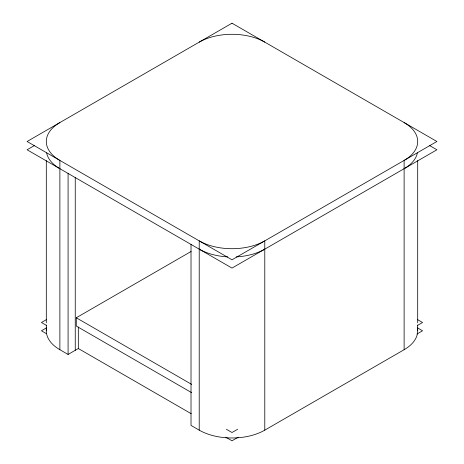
<?xml version="1.0" encoding="UTF-8"?>
<svg xmlns="http://www.w3.org/2000/svg" width="464" height="464" viewBox="0 0 464 464"><rect width="100%" height="100%" fill="white"/><g stroke="black" fill="none" stroke-linecap="round" stroke-linejoin="round"><path stroke-width="0.7" d="M34.614 145.441L27.098 149.779L232 268.082L436.902 149.779L429.386 145.441M46.458 319.603L41.441 322.503L46.394 325.363M46.458 327.886L41.441 330.78L46.394 333.645M191.69 392.683L76.276 326.047L76.276 317.77L191.127 251.459M46.626 327.636A46.365 26.767 0 0 0 59.879 349.711L68.08 354.444L78.381 348.493M237.643 429.264L232 432.518L226.426 429.299M417.542 325.397L422.559 322.503L417.606 319.638M238.27 437.181L232 440.8L225.806 437.221M416.916 334.039L422.559 330.78L417.606 327.92M191.017 244.418L191.017 425.418L199.218 430.151A46.365 26.767 0 0 0 264.782 430.151L404.121 349.711A46.365 26.767 0 0 0 417.374 327.636M76.276 317.77L191.69 384.401M191.226 413.714L78.323 348.528L78.323 327.016M417.699 160.643L417.699 322.816M417.699 324.991L417.699 330.78M404.121 349.711L404.121 160.428A46.365 26.767 0 0 0 404.121 122.571M264.782 430.151L264.782 240.868A46.365 26.767 0 0 1 199.218 240.868L199.218 430.151M75.249 177.265L75.249 350.303M68.08 173.443L68.08 354.444M59.879 349.711L59.879 160.428A46.365 26.767 0 0 1 59.879 122.571M46.301 160.643L46.301 322.816M46.301 324.991L46.301 330.78M417.374 152.929A46.365 26.767 0 0 1 404.121 168.71M264.782 249.151A46.365 26.767 0 0 1 236.24 256.882M227.76 256.882A46.365 26.767 0 0 1 199.218 249.151M59.879 168.71A46.365 26.767 0 0 1 46.626 152.929M199.218 42.125A46.365 26.767 0 0 1 264.782 42.125M232 23.2L27.098 141.497L232 259.799L436.902 141.497L232 23.2"/></g></svg>
